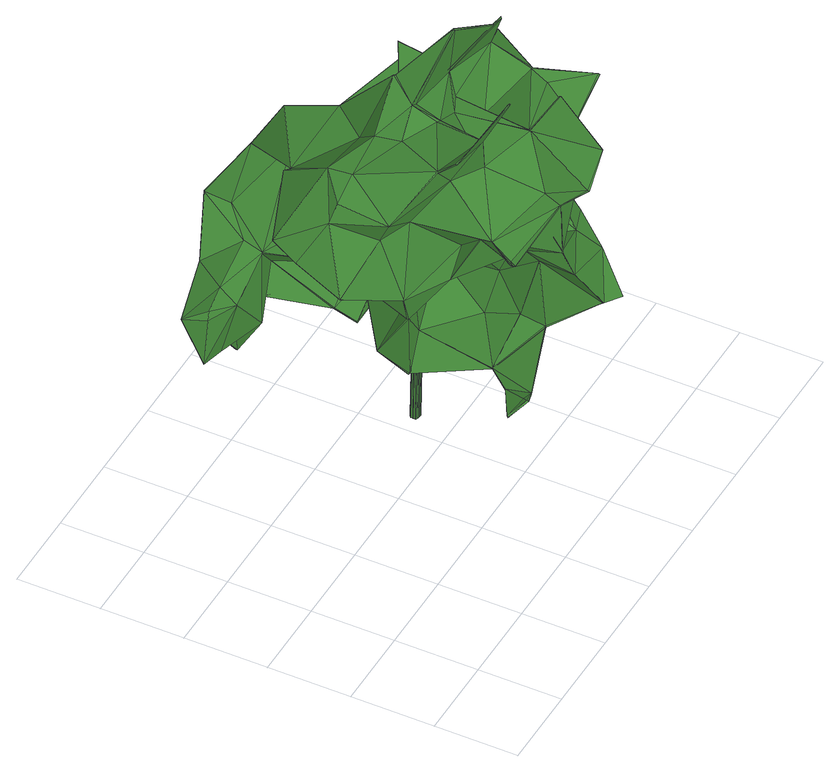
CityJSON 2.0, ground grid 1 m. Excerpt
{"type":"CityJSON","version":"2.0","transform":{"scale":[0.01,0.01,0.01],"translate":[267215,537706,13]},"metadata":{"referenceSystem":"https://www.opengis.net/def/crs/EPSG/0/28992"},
"CityObjects":{
"tree1":{"type":"SolitaryVegetationObject","attributes":{"gtid":575,"crown_width_m":4.26,"crown_median_z":16.29,"crown_r50_m":0.247,"crown_porosity":0.926,"trunk_H_m":3.06,"trunk_DBH_m":0.108,"trunk_radius_m":0.0539,"trunk_base_height_m":13.23,"original_gtid":"577"},"geometry":[{"type":"Solid","lod":"3","boundaries":[[[[0,1,2]],[[3,1,0]],[[4,5,6]],[[6,7,4]],[[8,9,10]],[[11,12,13]],[[14,15,16]],[[17,18,19]],[[20,21,22]],[[23,24,25]],[[26,27,28]],[[29,30,31]],[[32,31,30]],[[32,30,29]],[[33,28,27]],[[34,35,36]],[[37,38,39]],[[40,41,42]],[[43,44,45]],[[46,47,48]],[[42,49,50]],[[49,51,52]],[[53,54,55]],[[56,20,22]],[[57,58,59]],[[60,1,3]],[[61,62,63]],[[63,62,64]],[[65,66,67]],[[68,69,70]],[[71,72,73]],[[74,75,36]],[[76,77,14]],[[78,79,80]],[[81,82,83]],[[84,82,81]],[[85,86,87]],[[88,86,85]],[[40,52,89]],[[84,90,82]],[[91,92,93]],[[91,94,92]],[[95,96,97]],[[54,98,99]],[[76,20,77]],[[100,6,5]],[[101,6,100]],[[102,103,104]],[[17,19,105]],[[102,106,94]],[[52,107,89]],[[108,109,110]],[[94,111,112]],[[113,96,95]],[[114,115,116]],[[101,117,118]],[[107,51,119]],[[98,120,121]],[[122,19,123]],[[47,124,80]],[[125,33,27]],[[126,127,128]],[[129,130,88]],[[131,132,133]],[[47,46,134]],[[20,76,21]],[[10,21,76]],[[43,135,67]],[[136,137,124]],[[136,138,137]],[[47,13,12]],[[121,139,140]],[[121,141,98]],[[140,141,121]],[[142,143,144]],[[140,139,145]],[[121,120,139]],[[138,146,147]],[[37,73,72]],[[148,97,96]],[[149,125,27]],[[150,32,29]],[[10,76,8]],[[80,79,151]],[[45,135,43]],[[85,87,65]],[[37,152,15]],[[153,114,154]],[[155,63,156]],[[135,65,67]],[[2,157,158]],[[52,40,50]],[[52,50,49]],[[100,5,159]],[[141,99,98]],[[59,58,25]],[[160,55,140]],[[161,49,42]],[[110,96,113]],[[162,114,163]],[[162,152,114]],[[2,158,164]],[[160,165,55]],[[99,141,140]],[[140,54,99]],[[166,167,168]],[[38,14,77]],[[98,169,120]],[[98,54,169]],[[74,124,47]],[[170,171,172]],[[142,173,174]],[[175,115,153]],[[54,53,169]],[[176,149,27]],[[140,55,54]],[[120,169,23]],[[177,116,115]],[[170,178,171]],[[9,64,179]],[[180,42,41]],[[181,182,183]],[[184,185,178]],[[184,178,186]],[[184,186,185]],[[187,188,189]],[[181,183,28]],[[186,178,170]],[[93,190,191]],[[124,192,136]],[[193,39,194]],[[115,34,195]],[[128,116,177]],[[22,196,197]],[[194,197,196]],[[198,32,7]],[[7,32,150]],[[151,104,80]],[[39,56,194]],[[147,199,200]],[[147,201,199]],[[180,119,51]],[[68,202,69]],[[203,134,113]],[[74,36,124]],[[8,64,9]],[[187,148,188]],[[204,199,205]],[[204,205,179]],[[123,144,206]],[[20,38,77]],[[143,207,182]],[[159,208,69]],[[209,210,133]],[[168,167,211]],[[212,213,196]],[[214,215,86]],[[214,86,88]],[[123,216,217]],[[47,12,74]],[[218,67,66]],[[21,10,9]],[[68,118,117]],[[91,93,103]],[[219,220,221]],[[0,222,223]],[[38,56,39]],[[203,224,225]],[[169,226,227]],[[169,227,23]],[[43,191,190]],[[43,190,93]],[[225,224,228]],[[217,142,229]],[[26,176,27]],[[37,39,193]],[[230,186,170]],[[102,94,91]],[[92,94,231]],[[55,232,53]],[[233,69,208]],[[233,208,210]],[[175,234,35]],[[44,235,236]],[[44,43,235]],[[135,45,237]],[[45,127,126]],[[225,228,167]],[[166,225,167]],[[238,138,147]],[[239,237,85]],[[232,240,53]],[[69,241,70]],[[215,242,243]],[[243,221,215]],[[89,41,40]],[[20,56,38]],[[3,163,244]],[[107,52,51]],[[107,41,89]],[[42,244,161]],[[163,161,244]],[[41,119,180]],[[107,119,41]],[[150,231,245]],[[150,245,176]],[[91,103,102]],[[246,170,172]],[[246,172,236]],[[171,236,172]],[[144,182,206]],[[247,206,182]],[[166,248,234]],[[189,249,250]],[[138,251,146]],[[1,60,157]],[[1,157,2]],[[138,192,168]],[[124,137,106]],[[88,85,129]],[[161,128,252]],[[35,248,168]],[[168,248,166]],[[112,176,245]],[[112,245,94]],[[48,253,103]],[[104,103,253]],[[231,235,43]],[[116,163,114]],[[156,64,254]],[[142,174,143]],[[63,64,156]],[[126,128,255]],[[235,231,150]],[[256,207,61]],[[134,257,47]],[[257,13,47]],[[128,161,163]],[[128,163,116]],[[249,258,221]],[[90,211,167]],[[247,111,94]],[[230,252,186]],[[67,191,43]],[[259,260,59]],[[105,106,137]],[[217,261,142]],[[155,254,210]],[[45,185,127]],[[8,233,254]],[[241,233,8]],[[210,254,233]],[[254,64,8]],[[42,50,40]],[[35,34,175]],[[44,185,45]],[[90,227,226]],[[262,202,68]],[[4,263,264]],[[210,209,155]],[[130,214,88]],[[23,227,24]],[[195,214,265]],[[56,22,197]],[[167,227,90]],[[24,227,167]],[[123,229,144]],[[180,244,42]],[[31,101,266]],[[203,267,257]],[[250,220,268]],[[177,195,128]],[[166,269,225]],[[24,270,259]],[[43,93,231]],[[92,231,93]],[[24,228,270]],[[255,128,195]],[[102,104,151]],[[159,271,208]],[[145,139,272]],[[145,272,57]],[[122,247,19]],[[105,19,247]],[[207,273,61]],[[3,162,163]],[[256,28,274]],[[145,160,140]],[[256,274,207]],[[94,106,105]],[[94,105,247]],[[69,202,275]],[[276,83,232]],[[128,127,252]],[[174,207,143]],[[159,69,100]],[[182,274,183]],[[13,277,34]],[[267,277,13]],[[131,155,209]],[[31,32,198]],[[29,31,246]],[[236,29,246]],[[278,14,16]],[[221,220,249]],[[37,15,38]],[[38,15,14]],[[179,64,62]],[[179,62,204]],[[95,187,113]],[[113,187,279]],[[60,51,280]],[[180,51,60]],[[47,253,48]],[[80,253,47]],[[126,195,265]],[[255,195,126]],[[203,257,134]],[[102,79,106]],[[181,125,111]],[[96,110,148]],[[138,238,17]],[[17,137,138]],[[146,211,84]],[[176,112,149]],[[175,34,115]],[[247,182,111]],[[28,183,274]],[[115,195,177]],[[34,36,75]],[[276,232,55]],[[142,261,173]],[[94,245,231]],[[241,69,233]],[[118,70,281]],[[118,281,282]],[[202,262,275]],[[254,155,156]],[[262,283,275]],[[280,158,157]],[[280,157,60]],[[203,225,269]],[[242,219,243]],[[168,211,251]],[[146,251,211]],[[181,111,182]],[[278,162,281]],[[152,162,278]],[[152,16,15]],[[243,219,221]],[[203,284,267]],[[219,284,269]],[[219,242,284]],[[267,284,242]],[[269,284,203]],[[69,283,285]],[[275,283,69]],[[21,196,22]],[[186,252,127]],[[186,127,185]],[[147,196,201]],[[21,201,196]],[[7,150,176]],[[101,118,286]],[[133,287,63]],[[133,210,287]],[[150,29,235]],[[235,29,236]],[[147,146,81]],[[21,9,205]],[[169,240,226]],[[48,103,93]],[[175,153,234]],[[155,133,63]],[[152,72,154]],[[152,154,114]],[[72,71,154]],[[26,28,263]],[[153,154,71]],[[60,244,180]],[[60,3,244]],[[200,123,19]],[[84,81,146]],[[194,56,197]],[[115,114,153]],[[108,66,87]],[[288,213,212]],[[108,218,66]],[[181,33,125]],[[143,182,144]],[[191,67,46]],[[191,46,48]],[[35,234,248]],[[258,249,188]],[[258,188,148]],[[189,188,249]],[[124,106,78]],[[78,106,79]],[[161,252,230]],[[161,230,49]],[[280,230,170]],[[51,49,230]],[[280,51,230]],[[259,219,269]],[[25,259,59]],[[24,259,25]],[[120,58,272]],[[110,113,108]],[[215,267,242]],[[215,277,267]],[[195,34,277]],[[257,267,13]],[[93,191,48]],[[259,269,145]],[[274,182,207]],[[269,234,160]],[[269,166,234]],[[179,205,9]],[[234,165,160]],[[269,160,145]],[[239,135,237]],[[59,260,57]],[[200,19,18]],[[65,87,66]],[[271,264,263]],[[135,239,65]],[[85,65,239]],[[201,205,199]],[[176,26,7]],[[4,7,26]],[[21,205,201]],[[200,18,17]],[[200,17,147]],[[238,147,17]],[[105,137,17]],[[207,173,273]],[[61,273,204]],[[173,204,273]],[[209,133,132]],[[282,246,286]],[[234,153,165]],[[282,158,246]],[[68,117,262]],[[101,100,117]],[[6,101,7]],[[28,271,263]],[[34,75,13]],[[4,271,5]],[[4,264,271]],[[159,5,271]],[[139,120,272]],[[136,192,138]],[[25,58,23]],[[120,23,58]],[[272,58,57]],[[265,130,129]],[[208,271,256]],[[208,256,61]],[[271,28,256]],[[110,109,148]],[[170,158,280]],[[246,158,170]],[[8,289,241]],[[265,214,130]],[[277,214,195]],[[118,68,70]],[[100,285,117]],[[69,285,100]],[[282,286,118]],[[117,283,262]],[[285,283,117]],[[36,192,124]],[[270,250,259]],[[259,250,268]],[[215,109,108]],[[224,203,189]],[[250,224,189]],[[270,224,250]],[[270,228,224]],[[11,13,75]],[[131,209,132]],[[236,178,185]],[[236,171,178]],[[122,206,247]],[[4,26,263]],[[123,206,122]],[[210,208,287]],[[153,71,165]],[[278,16,152]],[[277,215,214]],[[174,173,207]],[[131,133,155]],[[144,229,142]],[[28,33,181]],[[125,112,111]],[[125,149,112]],[[165,71,73]],[[37,213,73]],[[37,193,213]],[[55,165,73]],[[288,73,213]],[[55,73,288]],[[37,72,152]],[[212,83,276]],[[53,240,169]],[[212,276,288]],[[55,288,276]],[[145,260,259]],[[57,260,145]],[[35,192,36]],[[35,168,192]],[[101,286,266]],[[246,31,266]],[[286,246,266]],[[101,31,7]],[[223,222,281]],[[2,222,0]],[[31,198,7]],[[76,289,8]],[[278,290,241]],[[134,218,108]],[[113,134,108]],[[167,291,24]],[[228,24,291]],[[228,291,167]],[[70,241,290]],[[70,290,281]],[[281,164,282]],[[158,282,164]],[[90,84,211]],[[232,83,240]],[[226,240,90]],[[83,82,240]],[[82,90,240]],[[63,287,61]],[[61,287,208]],[[281,290,278]],[[162,3,223]],[[162,223,281]],[[0,223,3]],[[67,218,46]],[[134,46,218]],[[249,220,250]],[[45,126,237]],[[265,237,126]],[[193,196,213]],[[212,196,83]],[[11,75,12]],[[75,74,12]],[[194,196,193]],[[236,185,44]],[[151,79,102]],[[124,78,80]],[[251,138,168]],[[265,85,237]],[[265,129,85]],[[268,220,259]],[[259,220,219]],[[83,196,81]],[[147,81,196]],[[215,258,109]],[[279,187,189]],[[95,97,187]],[[187,97,148]],[[221,258,215]],[[61,204,62]],[[199,216,200]],[[123,200,216]],[[216,199,204]],[[108,87,86]],[[108,86,215]],[[14,289,76]],[[278,289,14]],[[278,241,289]],[[222,2,164]],[[222,164,281]],[[261,292,173]],[[292,204,173]],[[216,204,292]],[[261,217,292]],[[216,292,217]],[[123,217,229]],[[203,279,189]],[[113,279,203]],[[148,109,258]],[[80,104,253]],[[293,294,295]],[[293,295,296]],[[296,295,297]],[[296,297,298]],[[295,294,299]],[[295,299,297]],[[297,299,300]],[[297,300,298]],[[299,294,301]],[[299,301,300]],[[300,301,302]],[[300,302,298]],[[301,294,303]],[[301,303,302]],[[302,303,304]],[[302,304,298]],[[303,294,305]],[[303,305,304]],[[304,305,306]],[[304,306,298]],[[305,294,307]],[[305,307,306]],[[306,307,308]],[[306,308,298]],[[307,294,309]],[[307,309,308]],[[308,309,310]],[[308,310,298]],[[309,294,311]],[[309,311,310]],[[310,311,312]],[[310,312,298]],[[311,294,313]],[[311,313,312]],[[312,313,314]],[[312,314,298]],[[313,294,315]],[[313,315,314]],[[314,315,316]],[[314,316,298]],[[315,294,317]],[[315,317,316]],[[316,317,318]],[[316,318,298]],[[317,294,319]],[[317,319,318]],[[318,319,320]],[[318,320,298]],[[319,294,321]],[[319,321,320]],[[320,321,322]],[[320,322,298]],[[321,294,323]],[[321,323,322]],[[322,323,324]],[[322,324,298]],[[323,294,325]],[[323,325,324]],[[324,325,326]],[[324,326,298]],[[325,294,327]],[[325,327,326]],[[326,327,328]],[[326,328,298]],[[327,294,329]],[[327,329,328]],[[328,329,330]],[[328,330,298]],[[329,294,331]],[[329,331,330]],[[330,331,332]],[[330,332,298]],[[331,294,333]],[[331,333,332]],[[332,333,334]],[[332,334,298]],[[333,294,335]],[[333,335,334]],[[334,335,336]],[[334,336,298]],[[335,294,337]],[[335,337,336]],[[336,337,338]],[[336,338,298]],[[337,294,339]],[[337,339,338]],[[338,339,340]],[[338,340,298]],[[339,294,341]],[[339,341,340]],[[340,341,342]],[[340,342,298]],[[341,294,293]],[[341,293,342]],[[342,293,296]],[[342,296,298]]]]}]}
},
"vertices":[
[324,216,268],[307,153,224],[322,143,277],[241,197,233],[357,37,466],[299,25,460],[299,23,459],[357,62,443],[151,186,459],[177,243,489],[148,246,469],[437,256,223],[449,209,312],[436,257,224],[112,224,370],[148,222,368],[173,181,338],[386,291,471],[389,299,486],[390,268,480],[120,309,413],[177,273,486],[193,334,444],[187,432,213],[243,421,216],[205,431,168],[358,62,445],[414,99,435],[336,114,479],[373,78,321],[316,117,338],[297,54,362],[350,134,383],[423,138,467],[336,247,238],[315,275,297],[346,246,302],[180,241,367],[117,279,395],[175,276,397],[156,46,240],[156,47,242],[210,77,223],[465,139,283],[431,96,281],[435,166,206],[469,267,259],[468,267,260],[470,267,260],[214,48,226],[192,46,237],[214,48,228],[185,36,244],[210,390,306],[145,385,293],[218,372,290],[121,309,412],[223,405,132],[204,429,168],[224,407,131],[240,108,218],[274,188,512],[269,190,513],[246,125,532],[202,154,511],[478,239,140],[474,264,140],[509,253,142],[206,64,409],[210,93,429],[243,124,393],[267,229,313],[209,215,339],[278,287,350],[401,235,320],[392,193,272],[137,250,448],[116,279,396],[439,297,343],[466,317,356],[438,297,341],[276,377,452],[257,406,402],[256,405,402],[274,394,413],[414,215,116],[413,217,117],[445,251,126],[358,214,99],[156,45,241],[272,449,329],[496,229,381],[448,209,314],[470,198,305],[435,207,407],[447,424,131],[447,394,130],[446,424,129],[100,408,274],[110,380,289],[288,52,436],[289,52,434],[497,259,387],[453,250,368],[467,316,354],[387,262,470],[418,238,398],[185,38,245],[440,281,143],[404,345,146],[432,374,133],[427,158,477],[425,139,466],[433,367,164],[201,226,224],[252,245,181],[208,192,199],[206,63,410],[245,124,392],[192,46,239],[138,410,211],[99,380,222],[387,239,486],[340,214,520],[407,265,342],[452,92,476],[356,202,191],[341,128,223],[289,170,188],[358,213,100],[357,214,101],[238,88,606],[239,86,606],[240,88,605],[426,316,202],[464,210,174],[362,231,402],[372,271,434],[343,311,412],[138,380,209],[150,367,271],[104,378,281],[368,174,580],[394,178,565],[395,179,567],[211,369,196],[315,366,396],[287,316,469],[412,393,125],[453,91,474],[380,122,403],[467,318,355],[193,186,293],[261,272,251],[229,199,297],[190,124,543],[189,126,543],[309,111,238],[311,89,322],[295,74,438],[218,373,288],[240,108,216],[194,184,293],[209,191,200],[314,118,337],[253,302,276],[290,408,311],[291,410,312],[330,336,353],[180,428,285],[328,22,276],[355,12,268],[329,21,276],[310,190,611],[368,174,578],[279,264,258],[414,99,433],[249,215,190],[355,14,268],[231,212,506],[210,77,225],[425,158,477],[408,198,512],[365,183,450],[370,68,306],[395,106,258],[311,81,233],[412,394,127],[376,392,133],[376,393,135],[435,168,208],[465,212,175],[318,276,383],[189,271,394],[167,305,419],[286,213,183],[203,330,440],[194,333,442],[302,102,422],[282,249,545],[319,261,460],[254,275,467],[198,67,419],[384,336,199],[265,218,528],[229,244,502],[409,200,512],[340,212,519],[265,131,476],[239,87,604],[246,123,531],[315,366,394],[279,333,397],[259,285,389],[374,217,131],[368,302,151],[283,247,545],[311,192,612],[474,264,142],[302,331,159],[331,353,147],[332,323,141],[303,187,325],[231,197,296],[314,418,215],[313,417,215],[235,451,332],[220,421,281],[313,419,215],[368,175,579],[309,80,232],[399,152,354],[239,420,324],[225,151,480],[255,302,275],[413,93,312],[379,49,303],[422,194,177],[336,296,422],[437,220,150],[234,450,332],[196,184,431],[301,302,153],[301,302,151],[239,108,217],[403,154,437],[297,39,334],[449,211,492],[304,325,342],[346,388,121],[345,389,122],[353,368,387],[310,95,210],[440,297,342],[201,153,509],[289,199,190],[313,192,490],[419,310,203],[364,361,138],[251,390,193],[225,405,132],[310,191,613],[179,52,436],[353,87,525],[353,85,526],[374,215,132],[296,53,361],[387,306,192],[334,359,156],[274,391,225],[313,418,214],[334,112,480],[211,400,183],[276,218,521],[335,202,491],[179,54,436],[287,374,387],[362,234,209],[173,179,338],[401,375,144],[309,81,234],[232,155,331],[293,97,348],[180,53,436],[302,330,160],[200,65,420],[295,54,361],[247,124,531],[286,316,379],[164,203,422],[257,154,361],[273,393,226],[309,191,612],[330,245,23],[325,245,23],[330,247,23],[319,234,329],[318,235,329],[313,234,329],[330,248,23],[318,236,329],[329,249,23],[317,238,329],[328,250,23],[316,238,329],[326,250,23],[314,239,329],[325,250,23],[313,239,329],[323,250,23],[312,239,329],[322,250,23],[310,238,329],[321,249,23],[309,237,329],[320,248,23],[309,236,329],[320,246,23],[308,235,329],[320,245,23],[308,233,329],[320,243,23],[308,232,329],[320,242,23],[309,231,329],[321,241,23],[310,230,329],[323,240,23],[311,229,329],[324,240,23],[312,228,329],[325,240,23],[313,228,329],[327,240,23],[315,228,329],[328,240,23],[316,229,329],[329,241,23],[317,230,329],[330,242,23],[318,231,329],[330,244,23],[318,232,329]
]}
